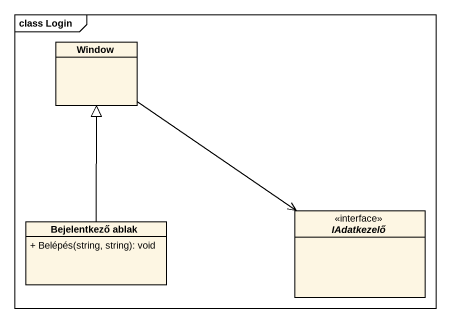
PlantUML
@startuml
mainframe class Login
hide circle
hide empty members
skinparam classAttributeIconSize 0
class Window
class "Bejelentkező ablak" as Bejelentkező_ablak {
  + Belépés(string, string): void
}
interface IAdatkezelő <<interface>>
Window --> IAdatkezelő
Bejelentkező_ablak -up-|> Window
@enduml
